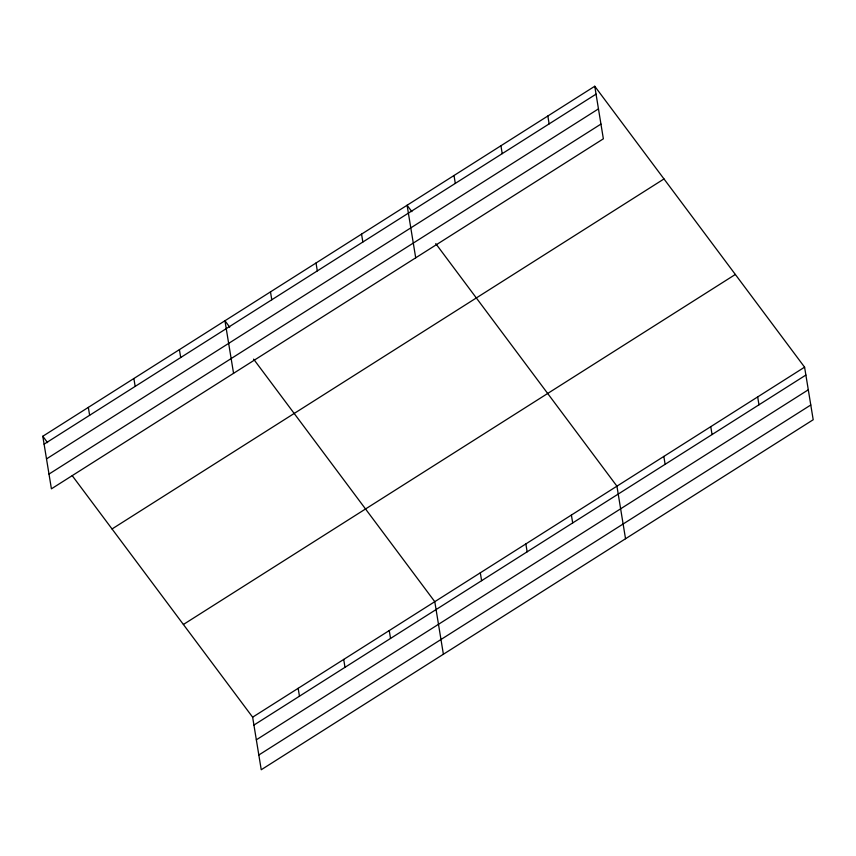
<?xml version="1.0" encoding="UTF-8"?>
<svg xmlns="http://www.w3.org/2000/svg" width="856" height="856" viewBox="0 0 856 856"><rect width="100%" height="100%" fill="white"/><g stroke="black" fill="none" stroke-linecap="round" stroke-linejoin="round"><path stroke-width="1.28" d="M594.76 86.253L603.362 138.811L51.413 488.83L42.8 436.26L594.76 86.253L804.587 367.171L813.2 419.74L261.24 769.747L252.638 717.189L72.246 475.69M44.095 444.157L596.054 94.139M46.502 458.902L598.462 108.883M48.995 474.085L600.955 124.077M112.04 528.965L663.999 178.947M183.387 624.484L735.347 274.466M252.638 717.189L804.587 367.171M253.922 725.075L805.881 375.056M256.34 739.819L808.299 389.801M258.822 755.013L810.782 404.995M411.864 211.646L407.092 205.258L415.706 257.827M435.747 243.618L616.93 486.176L625.533 538.745M229.718 327.153L224.946 320.754L233.56 373.323M253.601 359.124L434.784 601.682L443.387 654.252M42.8 436.26L47.572 442.659M757.678 396.916L758.972 404.813M710.758 426.673L712.053 434.559M663.839 456.419L665.133 464.316M547.84 115.999L549.135 123.895M571.391 515.045L572.685 522.941M500.931 145.755L502.215 153.641M525.851 543.924L527.146 551.82M454.012 175.501L455.306 183.398M480.312 572.803L481.607 580.689M361.553 234.127L362.848 242.023M389.245 630.551L390.539 638.448M316.025 263.006L317.309 270.903M343.705 659.43L345 667.327M270.485 291.885L271.78 299.771M298.166 688.31L299.461 696.196M179.407 349.633L180.702 357.53M133.878 378.513L135.162 386.398M88.339 407.392L89.634 415.278"/></g></svg>
